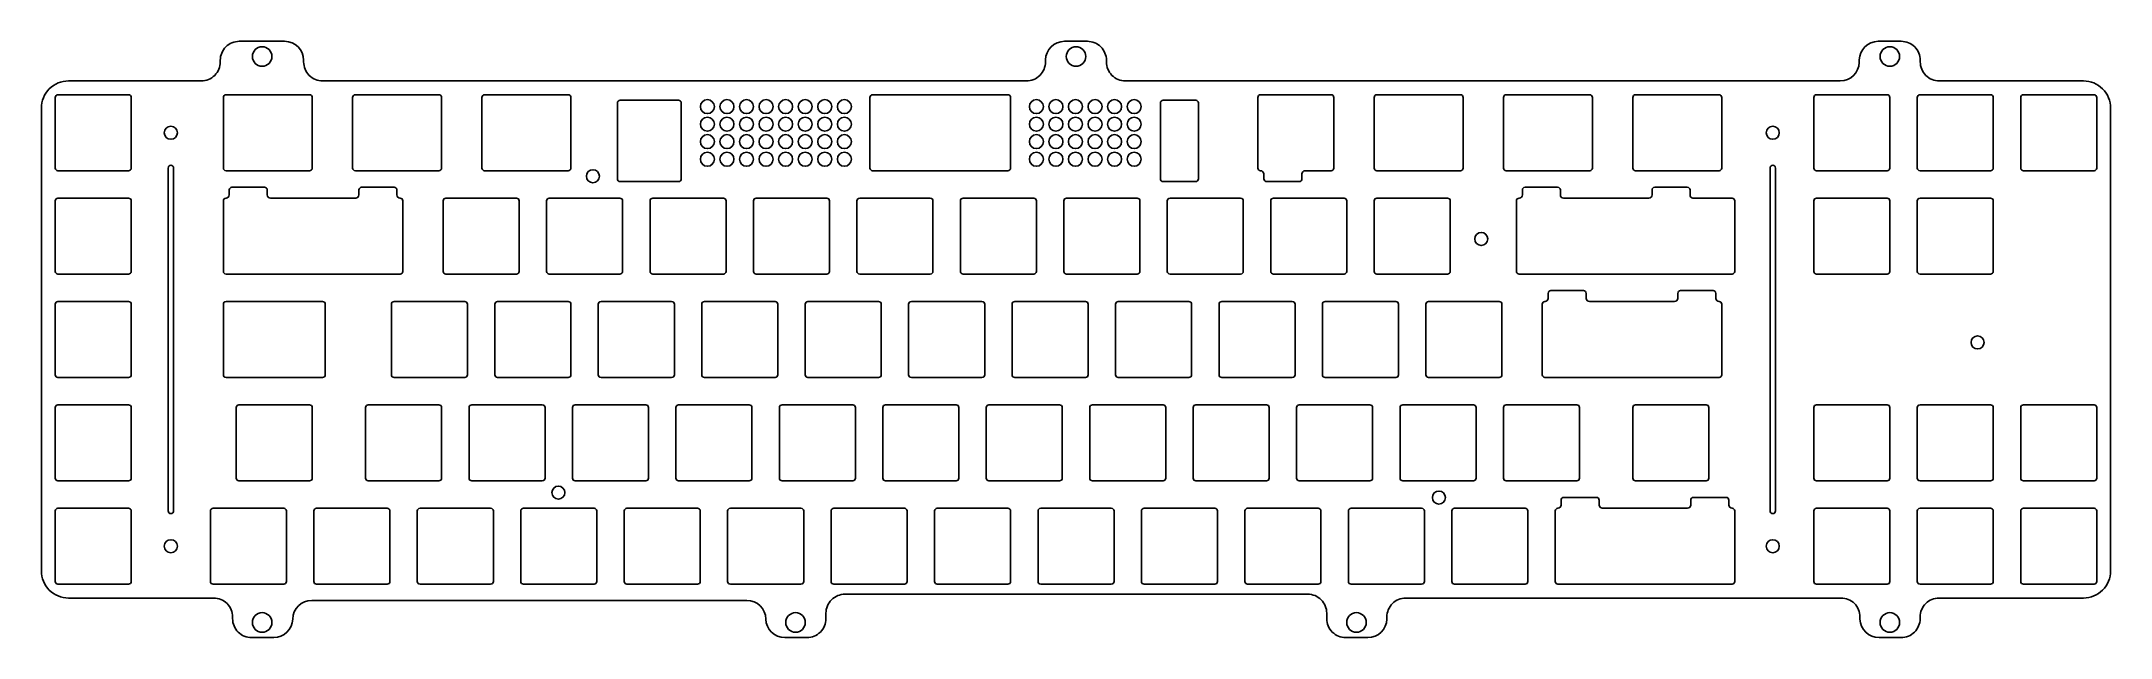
# Model space of a CAD drawing. Header units: millimetres. Extents: x -82 to 299, y -194 to -84.
import ezdxf

# ---------------------------------------------------------------- set-up
doc = ezdxf.new("R2010")
doc.units = ezdxf.units.MM
doc.layers.get('0').update_dxf_attribs({"linetype": 'CONTINUOUS'})

msp = doc.modelspace()

# ---------------------------------------------------------------- linework, layer by layer
for p, q in [((-79.85, -107.36), (-79.85, -94.36)), ((-79.35, -93.86), (-66.35, -93.86)), ((-65.85, -94.36), (-65.85, -107.36)), ((-48.89, -107.36), (-48.89, -94.36)), ((-48.39, -93.86), (-33.01, -93.86)), ((-32.51, -94.36), (-32.51, -107.36)), ((-25.08, -107.36), (-25.08, -94.36)), ((-24.58, -93.86), (-9.2, -93.86)), ((-8.7, -94.36), (-8.7, -107.36)), ((-1.27, -107.36), (-1.27, -94.36)), ((-0.77, -93.86), (14.61, -93.86)), ((15.11, -94.36), (15.11, -107.36)), ((24.17, -94.86), (34.93, -94.86)), ((70.17, -107.36), (70.17, -94.36)), ((70.67, -93.86), (95.58, -93.86)), ((96.08, -94.36), (96.08, -107.36)), ((124.17, -94.86), (130.17, -94.86)), ((141.61, -107.36), (141.61, -94.36)), ((142.11, -93.86), (155.11, -93.86)), ((155.61, -94.36), (155.61, -107.36)), ((163.04, -107.36), (163.04, -94.36)), ((163.54, -93.86), (178.92, -93.86)), ((179.42, -94.36), (179.42, -107.36)), ((186.85, -107.36), (186.85, -94.36)), ((187.35, -93.86), (202.73, -93.86)), ((203.23, -94.36), (203.23, -107.36)), ((210.66, -107.36), (210.66, -94.36)), ((211.16, -93.86), (226.55, -93.86)), ((227.05, -94.36), (227.05, -107.36)), ((244, -107.36), (244, -94.36)), ((244.5, -93.86), (257.5, -93.86)), ((258, -94.36), (258, -107.36)), ((263.05, -107.36), (263.05, -94.36)), ((263.55, -93.86), (276.55, -93.86)), ((277.05, -94.36), (277.05, -107.36)), ((282.1, -107.36), (282.1, -94.36)), ((282.6, -93.86), (295.6, -93.86)), ((296.1, -94.36), (296.1, -107.36)), ((23.67, -109.36), (23.67, -95.36)), ((35.43, -95.36), (35.43, -109.36)), ((123.67, -109.36), (123.67, -95.36)), ((130.67, -95.36), (130.67, -109.36)), ((-66.35, -107.86), (-79.35, -107.86)), ((-33.01, -107.86), (-48.39, -107.86)), ((-9.2, -107.86), (-24.58, -107.86)), ((14.61, -107.86), (-0.77, -107.86)), ((34.93, -109.86), (24.17, -109.86)), ((95.58, -107.86), (70.67, -107.86)), ((130.17, -109.86), (124.17, -109.86)), ((142.14, -107.86), (142.11, -107.86)), ((142.73, -109.36), (142.73, -108.45)), ((149.23, -109.86), (143.23, -109.86)), ((149.73, -108.45), (149.73, -109.36)), ((155.11, -107.86), (150.31, -107.86)), ((178.92, -107.86), (163.54, -107.86)), ((202.73, -107.86), (187.35, -107.86)), ((226.55, -107.86), (211.16, -107.86)), ((257.5, -107.86), (244.5, -107.86)), ((276.55, -107.86), (263.55, -107.86)), ((295.6, -107.86), (282.6, -107.86)), ((-79.85, -126.41), (-79.85, -113.41)), ((-79.35, -112.91), (-66.35, -112.91)), ((-65.85, -113.41), (-65.85, -126.41)), ((-48.89, -126.41), (-48.89, -113.41)), ((-47.81, -112.33), (-47.81, -111.41)), ((-47.31, -110.91), (-41.31, -110.91)), ((-40.81, -111.41), (-40.81, -112.33)), ((-40.22, -112.91), (-24.52, -112.91)), ((-23.93, -112.33), (-23.93, -111.41)), ((-23.43, -110.91), (-17.43, -110.91)), ((-16.93, -111.41), (-16.93, -112.33)), ((-16.34, -112.91), (-16.34, -112.91)), ((-15.84, -113.41), (-15.84, -126.41)), ((-8.41, -126.41), (-8.41, -113.41)), ((-7.91, -112.91), (5.09, -112.91)), ((5.59, -113.41), (5.59, -126.41)), ((10.64, -126.41), (10.64, -113.41)), ((11.14, -112.91), (24.14, -112.91)), ((24.64, -113.41), (24.64, -126.41)), ((29.69, -126.41), (29.69, -113.41)), ((30.19, -112.91), (43.19, -112.91)), ((43.69, -113.41), (43.69, -126.41)), ((48.74, -126.41), (48.74, -113.41)), ((49.24, -112.91), (62.24, -112.91)), ((62.74, -113.41), (62.74, -126.41)), ((67.79, -126.41), (67.79, -113.41)), ((68.29, -112.91), (81.29, -112.91)), ((81.79, -113.41), (81.79, -126.41)), ((86.84, -126.41), (86.84, -113.41)), ((87.34, -112.91), (100.34, -112.91)), ((100.84, -113.41), (100.84, -126.41)), ((105.89, -126.41), (105.89, -113.41)), ((106.39, -112.91), (119.39, -112.91)), ((119.89, -113.41), (119.89, -126.41)), ((124.94, -126.41), (124.94, -113.41)), ((125.44, -112.91), (138.44, -112.91)), ((138.94, -113.41), (138.94, -126.41)), ((143.99, -126.41), (143.99, -113.41)), ((144.49, -112.91), (157.49, -112.91)), ((157.99, -113.41), (157.99, -126.41)), ((163.04, -126.41), (163.04, -113.41)), ((163.54, -112.91), (176.54, -112.91)), ((177.04, -113.41), (177.04, -126.41)), ((189.23, -126.41), (189.23, -113.41)), ((190.32, -112.33), (190.32, -111.41)), ((190.82, -110.91), (196.82, -110.91)), ((197.32, -111.41), (197.32, -112.33)), ((197.91, -112.91), (213.61, -112.91)), ((214.2, -112.33), (214.2, -111.41)), ((214.7, -110.91), (220.7, -110.91)), ((221.2, -111.41), (221.2, -112.33)), ((222.28, -112.91), (228.93, -112.91)), ((229.43, -113.41), (229.43, -126.41)), ((244, -126.41), (244, -113.41)), ((244.5, -112.91), (257.5, -112.91)), ((258, -113.41), (258, -126.41)), ((263.05, -126.41), (263.05, -113.41)), ((263.55, -112.91), (276.55, -112.91)), ((277.05, -113.41), (277.05, -126.41)), ((-66.35, -126.91), (-79.35, -126.91)), ((-16.34, -126.91), (-48.39, -126.91)), ((5.09, -126.91), (-7.91, -126.91)), ((24.14, -126.91), (11.14, -126.91)), ((43.19, -126.91), (30.19, -126.91)), ((62.24, -126.91), (49.24, -126.91)), ((81.29, -126.91), (68.29, -126.91)), ((100.34, -126.91), (87.34, -126.91)), ((119.39, -126.91), (106.39, -126.91)), ((138.44, -126.91), (125.44, -126.91)), ((157.49, -126.91), (144.49, -126.91)), ((176.54, -126.91), (163.54, -126.91)), ((228.93, -126.91), (189.73, -126.91)), ((257.5, -126.91), (244.5, -126.91)), ((276.55, -126.91), (263.55, -126.91)), ((-79.85, -145.46), (-79.85, -132.46)), ((-79.35, -131.96), (-66.35, -131.96)), ((-65.85, -132.46), (-65.85, -145.46)), ((-48.89, -145.46), (-48.89, -132.46)), ((-48.39, -131.96), (-30.63, -131.96)), ((-30.13, -132.46), (-30.13, -145.46)), ((-17.94, -145.46), (-17.94, -132.46)), ((-17.44, -131.96), (-4.44, -131.96)), ((-3.94, -132.46), (-3.94, -145.46)), ((1.11, -145.46), (1.11, -132.46)), ((1.61, -131.96), (14.61, -131.96)), ((15.11, -132.46), (15.11, -145.46)), ((20.16, -145.46), (20.16, -132.46)), ((20.66, -131.96), (33.66, -131.96)), ((34.16, -132.46), (34.16, -145.46)), ((39.21, -145.46), (39.21, -132.46)), ((39.71, -131.96), (52.71, -131.96)), ((53.21, -132.46), (53.21, -145.46)), ((58.26, -145.46), (58.26, -132.46)), ((58.76, -131.96), (71.76, -131.96)), ((72.26, -132.46), (72.26, -145.46)), ((77.31, -145.46), (77.31, -132.46)), ((77.81, -131.96), (90.81, -131.96)), ((91.31, -132.46), (91.31, -145.46)), ((96.36, -145.46), (96.36, -132.46)), ((96.86, -131.96), (109.86, -131.96)), ((110.36, -132.46), (110.36, -145.46)), ((115.41, -145.46), (115.41, -132.46)), ((115.91, -131.96), (128.91, -131.96)), ((129.41, -132.46), (129.41, -145.46)), ((134.46, -145.46), (134.46, -132.46)), ((134.96, -131.96), (147.96, -131.96)), ((148.46, -132.46), (148.46, -145.46)), ((153.51, -145.46), (153.51, -132.46)), ((154.01, -131.96), (167.01, -131.96)), ((167.51, -132.46), (167.51, -145.46)), ((172.56, -145.46), (172.56, -132.46)), ((173.06, -131.96), (186.06, -131.96)), ((186.56, -132.46), (186.56, -145.46)), ((193.99, -145.46), (193.99, -132.46)), ((194.49, -131.96), (194.5, -131.96)), ((195.08, -131.38), (195.08, -130.46)), ((195.58, -129.96), (201.58, -129.96)), ((202.08, -130.46), (202.08, -131.38)), ((202.67, -131.96), (218.37, -131.96)), ((218.96, -131.38), (218.96, -130.46)), ((219.46, -129.96), (225.46, -129.96)), ((225.96, -130.46), (225.96, -131.38)), ((227.05, -132.46), (227.05, -145.46)), ((-66.35, -145.96), (-79.35, -145.96)), ((-30.63, -145.96), (-48.39, -145.96)), ((-4.44, -145.96), (-17.44, -145.96)), ((14.61, -145.96), (1.61, -145.96)), ((33.66, -145.96), (20.66, -145.96)), ((52.71, -145.96), (39.71, -145.96)), ((71.76, -145.96), (58.76, -145.96)), ((90.81, -145.96), (77.81, -145.96)), ((109.86, -145.96), (96.86, -145.96)), ((128.91, -145.96), (115.91, -145.96)), ((147.96, -145.96), (134.96, -145.96)), ((167.01, -145.96), (154.01, -145.96)), ((186.06, -145.96), (173.06, -145.96)), ((226.55, -145.96), (194.49, -145.96)), ((-79.85, -164.51), (-79.85, -151.51)), ((-79.35, -151.01), (-66.35, -151.01)), ((-65.85, -151.51), (-65.85, -164.51)), ((-46.51, -164.51), (-46.51, -151.51)), ((-46.01, -151.01), (-33.01, -151.01)), ((-32.51, -151.51), (-32.51, -164.51)), ((-22.7, -164.51), (-22.7, -151.51)), ((-22.2, -151.01), (-9.2, -151.01)), ((-8.7, -151.51), (-8.7, -164.51)), ((-3.65, -164.51), (-3.65, -151.51)), ((-3.15, -151.01), (9.85, -151.01)), ((10.35, -151.51), (10.35, -164.51)), ((15.4, -164.51), (15.4, -151.51)), ((15.9, -151.01), (28.9, -151.01)), ((29.4, -151.51), (29.4, -164.51)), ((34.45, -164.51), (34.45, -151.51)), ((34.95, -151.01), (47.95, -151.01)), ((48.45, -151.51), (48.45, -164.51)), ((53.5, -164.51), (53.5, -151.51)), ((54, -151.01), (67, -151.01)), ((67.5, -151.51), (67.5, -164.51)), ((72.55, -164.51), (72.55, -151.51)), ((73.05, -151.01), (86.05, -151.01)), ((86.55, -151.51), (86.55, -164.51)), ((91.6, -164.51), (91.6, -151.51)), ((92.1, -151.01), (105.1, -151.01)), ((105.6, -151.51), (105.6, -164.51)), ((110.65, -164.51), (110.65, -151.51)), ((111.15, -151.01), (124.15, -151.01)), ((124.65, -151.51), (124.65, -164.51)), ((129.7, -164.51), (129.7, -151.51)), ((130.2, -151.01), (143.2, -151.01)), ((143.7, -151.51), (143.7, -164.51)), ((148.75, -164.51), (148.75, -151.51)), ((149.25, -151.01), (162.25, -151.01)), ((162.75, -151.51), (162.75, -164.51)), ((167.8, -164.51), (167.8, -151.51)), ((168.3, -151.01), (181.3, -151.01)), ((181.8, -151.51), (181.8, -164.51)), ((186.85, -164.51), (186.85, -151.51)), ((187.35, -151.01), (200.35, -151.01)), ((200.85, -151.51), (200.85, -164.51)), ((210.66, -164.51), (210.66, -151.51)), ((211.16, -151.01), (224.16, -151.01)), ((224.66, -151.51), (224.66, -164.51)), ((244, -164.51), (244, -151.51)), ((244.5, -151.01), (257.5, -151.01)), ((258, -151.51), (258, -164.51)), ((263.05, -164.51), (263.05, -151.51)), ((263.55, -151.01), (276.55, -151.01)), ((277.05, -151.51), (277.05, -164.51)), ((282.1, -164.51), (282.1, -151.51)), ((282.6, -151.01), (295.6, -151.01)), ((296.1, -151.51), (296.1, -164.51)), ((-66.35, -165.01), (-79.35, -165.01)), ((-33.01, -165.01), (-46.01, -165.01)), ((-9.2, -165.01), (-22.2, -165.01)), ((9.85, -165.01), (-3.15, -165.01)), ((28.9, -165.01), (15.9, -165.01)), ((47.95, -165.01), (34.95, -165.01)), ((67, -165.01), (54, -165.01)), ((86.05, -165.01), (73.05, -165.01)), ((105.1, -165.01), (92.1, -165.01)), ((124.15, -165.01), (111.15, -165.01)), ((143.2, -165.01), (130.2, -165.01)), ((162.25, -165.01), (149.25, -165.01)), ((181.3, -165.01), (168.3, -165.01)), ((200.35, -165.01), (187.35, -165.01)), ((224.16, -165.01), (211.16, -165.01)), ((257.5, -165.01), (244.5, -165.01)), ((276.55, -165.01), (263.55, -165.01)), ((295.6, -165.01), (282.6, -165.01)), ((-79.85, -183.56), (-79.85, -170.56)), ((-79.35, -170.06), (-66.35, -170.06)), ((-65.85, -170.56), (-65.85, -183.56)), ((-51.27, -183.56), (-51.27, -170.56)), ((-50.77, -170.06), (-37.77, -170.06)), ((-37.27, -170.56), (-37.27, -183.56)), ((-32.22, -183.56), (-32.22, -170.56)), ((-31.72, -170.06), (-18.72, -170.06)), ((-18.22, -170.56), (-18.22, -183.56)), ((-13.17, -183.56), (-13.17, -170.56)), ((-12.67, -170.06), (0.33, -170.06)), ((0.83, -170.56), (0.83, -183.56)), ((5.88, -183.56), (5.88, -170.56)), ((6.38, -170.06), (19.38, -170.06)), ((19.88, -170.56), (19.88, -183.56)), ((24.93, -183.56), (24.93, -170.56)), ((25.43, -170.06), (38.43, -170.06)), ((38.93, -170.56), (38.93, -183.56)), ((43.98, -183.56), (43.98, -170.56)), ((44.48, -170.06), (57.48, -170.06)), ((57.98, -170.56), (57.98, -183.56)), ((63.03, -183.56), (63.03, -170.56)), ((63.53, -170.06), (76.53, -170.06)), ((77.03, -170.56), (77.03, -183.56)), ((82.08, -183.56), (82.08, -170.56)), ((82.58, -170.06), (95.58, -170.06)), ((96.08, -170.56), (96.08, -183.56)), ((101.13, -183.56), (101.13, -170.56)), ((101.63, -170.06), (114.63, -170.06)), ((115.13, -170.56), (115.13, -183.56)), ((120.18, -183.56), (120.18, -170.56)), ((120.68, -170.06), (133.68, -170.06)), ((134.18, -170.56), (134.18, -183.56)), ((139.23, -183.56), (139.23, -170.56)), ((139.73, -170.06), (152.73, -170.06)), ((153.23, -170.56), (153.23, -183.56)), ((158.28, -183.56), (158.28, -170.56)), ((158.78, -170.06), (171.78, -170.06)), ((172.28, -170.56), (172.28, -183.56)), ((177.33, -183.56), (177.33, -170.56)), ((177.83, -170.06), (190.83, -170.06)), ((191.33, -170.56), (191.33, -183.56)), ((196.38, -183.56), (196.38, -170.56)), ((197.46, -169.48), (197.46, -168.56)), ((197.96, -168.06), (203.96, -168.06)), ((204.46, -168.56), (204.46, -169.48)), ((205.05, -170.06), (220.75, -170.06)), ((221.34, -169.48), (221.34, -168.56)), ((221.84, -168.06), (227.84, -168.06)), ((228.34, -168.56), (228.34, -169.48)), ((229.43, -170.56), (229.43, -183.56)), ((244, -183.56), (244, -170.56)), ((244.5, -170.06), (257.5, -170.06)), ((258, -170.56), (258, -183.56)), ((263.05, -183.56), (263.05, -170.56)), ((263.55, -170.06), (276.55, -170.06)), ((277.05, -170.56), (277.05, -183.56)), ((282.1, -183.56), (282.1, -170.56)), ((282.6, -170.06), (295.6, -170.06)), ((296.1, -170.56), (296.1, -183.56)), ((-66.35, -184.06), (-79.35, -184.06)), ((-37.77, -184.06), (-50.77, -184.06)), ((-18.72, -184.06), (-31.72, -184.06)), ((0.33, -184.06), (-12.67, -184.06)), ((19.38, -184.06), (6.38, -184.06)), ((38.43, -184.06), (25.43, -184.06)), ((57.48, -184.06), (44.48, -184.06)), ((76.53, -184.06), (63.53, -184.06)), ((95.58, -184.06), (82.58, -184.06)), ((114.63, -184.06), (101.63, -184.06)), ((133.68, -184.06), (120.68, -184.06)), ((152.73, -184.06), (139.73, -184.06)), ((171.78, -184.06), (158.78, -184.06)), ((190.83, -184.06), (177.83, -184.06)), ((228.93, -184.06), (196.88, -184.06)), ((257.5, -184.06), (244.5, -184.06)), ((276.55, -184.06), (263.55, -184.06)), ((295.6, -184.06), (282.6, -184.06))]:
    msp.add_line(p, q)
for points in [[(62.08, -190.41), (62.08, -189.41, -0.414214), (65.58, -185.91), (150.8, -185.91, -0.414214), (154.3, -189.41), (154.3, -190.41, 0.414214), (157.8, -193.91), (161.87, -193.91, 0.407951), (165.37, -190.49), (165.37, -190.11, -0.414214), (168.87, -186.61), (249, -186.61, -0.414214), (252.5, -190.11), (252.5, -190.49, 0.407951), (256, -193.91), (260.07, -193.91, 0.414214), (263.57, -190.41), (263.57, -190.11, -0.414214), (267.07, -186.61), (293.65, -186.61, 0.414214), (298.65, -181.61), (298.65, -96.31, 0.414214), (293.65, -91.31), (267.1, -91.31, -0.414214), (263.6, -87.81), (263.6, -87.51, 0.414214), (260.1, -84.01), (255.87, -84.01, 0.407951), (252.37, -87.44), (252.36, -87.89, -0.407951), (248.86, -91.31), (117.23, -91.31, -0.414214), (113.73, -87.81), (113.73, -87.51, 0.414214), (110.23, -84.01), (106, -84.01, 0.407884), (102.5, -87.44), (102.5, -87.81, -0.414214), (99, -91.31), (-30.6, -91.31, -0.414214), (-34.1, -87.81), (-34.1, -87.5, 0.412591), (-37.6, -84.01), (-45.96, -84.01, 0.414214), (-49.46, -87.51), (-49.46, -87.81, -0.414214), (-52.96, -91.31), (-77.4, -91.31, 0.414214), (-82.4, -96.31), (-82.4, -181.61, 0.414214), (-77.4, -186.61), (-50.69, -186.61, -0.414214), (-47.19, -190.11), (-47.19, -190.41, 0.414214), (-43.69, -193.91), (-39.62, -193.91, 0.407937), (-36.12, -190.49, -0.407937), (-32.62, -187.06), (47.51, -187.06, -0.407937), (51.01, -190.49, 0.407937), (54.51, -193.91), (58.58, -193.91, 0.414214)], [(-58.06, -107.36), (-58.06, -170.56, -1), (-59.06, -170.56), (-59.06, -107.36, -1)], [(235.94, -170.56), (235.94, -107.36, -1), (236.94, -107.36), (236.94, -170.56, -1)]]:
    msp.add_lwpolyline(points, format="xyb", close=True)
at = {"extrusion": (0, 0, -1)}
for centre, radius in [((41.75, -86.81), 1.8), ((-108.13, -86.81), 1.8), ((-258, -86.81), 1.8), ((-40.24, -96.05), 1.29), ((-43.85, -96.05), 1.29), ((-47.45, -96.05), 1.29), ((-51.05, -96.05), 1.29), ((-54.66, -96.05), 1.29), ((-58.26, -96.05), 1.29), ((-61.86, -96.05), 1.29), ((-65.47, -96.05), 1.29), ((-100.83, -96.05), 1.29), ((-104.43, -96.05), 1.29), ((-108.02, -96.05), 1.29), ((-111.63, -96.05), 1.29), ((-115.23, -96.05), 1.29), ((-118.84, -96.05), 1.29), ((-40.24, -99.28), 1.29), ((-43.85, -99.28), 1.29), ((-47.45, -99.28), 1.29), ((-51.05, -99.28), 1.29), ((-54.66, -99.28), 1.29), ((-58.26, -99.28), 1.29), ((-61.86, -99.28), 1.29), ((-65.47, -99.28), 1.29), ((-100.83, -99.28), 1.29), ((-104.43, -99.28), 1.29), ((-108.02, -99.28), 1.29), ((-111.63, -99.28), 1.29), ((-115.23, -99.28), 1.29), ((-118.84, -99.28), 1.29), ((58.56, -100.86), 1.2), ((-40.24, -102.5), 1.29), ((-43.85, -102.5), 1.29), ((-47.45, -102.5), 1.29), ((-51.05, -102.5), 1.29), ((-54.66, -102.5), 1.29), ((-58.26, -102.5), 1.29), ((-61.86, -102.5), 1.29), ((-65.47, -102.5), 1.29), ((-100.83, -102.5), 1.29), ((-104.43, -102.5), 1.29), ((-108.02, -102.5), 1.29), ((-111.63, -102.5), 1.29), ((-115.23, -102.5), 1.29), ((-118.84, -102.5), 1.29), ((-236.44, -100.86), 1.2), ((-40.24, -105.74), 1.29), ((-43.85, -105.74), 1.29), ((-47.45, -105.74), 1.29), ((-51.05, -105.74), 1.29), ((-54.66, -105.74), 1.29), ((-58.26, -105.74), 1.29), ((-61.86, -105.74), 1.29), ((-65.47, -105.74), 1.29), ((-100.83, -105.74), 1.29), ((-104.43, -105.74), 1.29), ((-108.02, -105.74), 1.29), ((-111.63, -105.74), 1.29), ((-115.23, -105.74), 1.29), ((-118.84, -105.74), 1.29), ((-19.17, -108.87), 1.2), ((-182.75, -120.44), 1.2), ((-274.15, -139.51), 1.2), ((-12.8, -167.19), 1.2), ((-174.96, -168.1), 1.2), ((58.56, -177.06), 1.2), ((-236.44, -177.06), 1.2), ((41.75, -191.11), 1.8), ((-56.48, -191.11), 1.8), ((-159.77, -191.11), 1.8), ((-258, -191.11), 1.8)]:
    msp.add_circle(centre, radius, dxfattribs=at)
for centre, start, end in [((-16.34, -113.41), 0, 90), ((228.93, -113.41), 0, 90), ((-16.34, -126.41), 270, 360), ((189.73, -126.41), 180, 270), ((228.93, -126.41), -90, 0), ((194.49, -132.46), 90, 180), ((194.49, -145.46), 180, 270), ((226.55, -145.46), -90, 0), ((224.16, -151.51), 0, 90), ((224.16, -164.51), -90, 0)]:
    msp.add_arc(centre, 0.5, start, end)
for points in [[(-79.35, -93.86), (-79.62, -93.86), (-79.85, -94.09), (-79.85, -94.36)], [(-65.85, -94.36), (-65.85, -94.09), (-66.07, -93.86), (-66.35, -93.86)], [(-48.39, -93.86), (-48.67, -93.86), (-48.89, -94.09), (-48.89, -94.36)], [(-32.51, -94.36), (-32.51, -94.09), (-32.73, -93.86), (-33.01, -93.86)], [(-24.58, -93.86), (-24.86, -93.86), (-25.08, -94.09), (-25.08, -94.36)], [(-8.7, -94.36), (-8.7, -94.09), (-8.92, -93.86), (-9.2, -93.86)], [(-0.77, -93.86), (-1.04, -93.86), (-1.27, -94.09), (-1.27, -94.36)], [(15.11, -94.36), (15.11, -94.09), (14.89, -93.86), (14.61, -93.86)], [(24.17, -94.86), (23.89, -94.86), (23.67, -95.09), (23.67, -95.36)], [(35.43, -95.36), (35.43, -95.09), (35.2, -94.86), (34.93, -94.86)], [(70.67, -93.86), (70.39, -93.86), (70.17, -94.09), (70.17, -94.36)], [(96.08, -94.36), (96.08, -94.09), (95.85, -93.86), (95.58, -93.86)], [(124.17, -94.86), (123.89, -94.86), (123.67, -95.09), (123.67, -95.36)], [(130.67, -95.36), (130.67, -95.09), (130.45, -94.86), (130.17, -94.86)], [(141.61, -94.36), (141.61, -94.09), (141.83, -93.86), (142.11, -93.86)], [(155.11, -93.86), (155.38, -93.86), (155.61, -94.09), (155.61, -94.36)], [(163.54, -93.86), (163.26, -93.86), (163.04, -94.09), (163.04, -94.36)], [(179.42, -94.36), (179.42, -94.09), (179.2, -93.86), (178.92, -93.86)], [(186.85, -94.36), (186.85, -94.09), (187.08, -93.86), (187.35, -93.86)], [(202.73, -93.86), (203.01, -93.86), (203.23, -94.09), (203.23, -94.36)], [(210.66, -94.36), (210.66, -94.09), (210.89, -93.86), (211.16, -93.86)], [(226.55, -93.86), (226.82, -93.86), (227.05, -94.09), (227.05, -94.36)], [(244.5, -93.86), (244.23, -93.86), (244, -94.09), (244, -94.36)], [(258, -94.36), (258, -94.09), (257.78, -93.86), (257.5, -93.86)], [(263.55, -93.86), (263.28, -93.86), (263.05, -94.09), (263.05, -94.36)], [(277.05, -94.36), (277.05, -94.09), (276.83, -93.86), (276.55, -93.86)], [(282.6, -93.86), (282.33, -93.86), (282.1, -94.09), (282.1, -94.36)], [(296.1, -94.36), (296.1, -94.09), (295.88, -93.86), (295.6, -93.86)], [(-79.85, -107.36), (-79.85, -107.64), (-79.62, -107.86), (-79.35, -107.86)], [(-66.35, -107.86), (-66.07, -107.86), (-65.85, -107.64), (-65.85, -107.36)], [(-48.89, -107.36), (-48.89, -107.64), (-48.67, -107.86), (-48.39, -107.86)], [(-33.01, -107.86), (-32.73, -107.86), (-32.51, -107.64), (-32.51, -107.36)], [(-25.08, -107.36), (-25.08, -107.64), (-24.86, -107.86), (-24.58, -107.86)], [(-9.2, -107.86), (-8.92, -107.86), (-8.7, -107.64), (-8.7, -107.36)], [(-1.27, -107.36), (-1.27, -107.64), (-1.04, -107.86), (-0.77, -107.86)], [(14.61, -107.86), (14.89, -107.86), (15.11, -107.64), (15.11, -107.36)], [(23.67, -109.36), (23.67, -109.64), (23.89, -109.86), (24.17, -109.86)], [(34.93, -109.86), (35.2, -109.86), (35.43, -109.64), (35.43, -109.36)], [(70.17, -107.36), (70.17, -107.64), (70.39, -107.86), (70.67, -107.86)], [(95.58, -107.86), (95.85, -107.86), (96.08, -107.64), (96.08, -107.36)], [(123.67, -109.36), (123.67, -109.64), (123.89, -109.86), (124.17, -109.86)], [(130.17, -109.86), (130.45, -109.86), (130.67, -109.64), (130.67, -109.36)], [(142.11, -107.86), (141.83, -107.86), (141.61, -107.64), (141.61, -107.36)], [(142.73, -108.45), (142.73, -108.13), (142.46, -107.86), (142.14, -107.86)], [(143.23, -109.86), (142.95, -109.86), (142.73, -109.64), (142.73, -109.36)], [(149.73, -109.36), (149.73, -109.64), (149.5, -109.86), (149.23, -109.86)], [(150.31, -107.86), (149.99, -107.86), (149.73, -108.13), (149.73, -108.45)], [(155.61, -107.36), (155.61, -107.64), (155.38, -107.86), (155.11, -107.86)], [(163.04, -107.36), (163.04, -107.64), (163.26, -107.86), (163.54, -107.86)], [(178.92, -107.86), (179.2, -107.86), (179.42, -107.64), (179.42, -107.36)], [(187.35, -107.86), (187.08, -107.86), (186.85, -107.64), (186.85, -107.36)], [(203.23, -107.36), (203.23, -107.64), (203.01, -107.86), (202.73, -107.86)], [(211.16, -107.86), (210.89, -107.86), (210.66, -107.64), (210.66, -107.36)], [(227.05, -107.36), (227.05, -107.64), (226.82, -107.86), (226.55, -107.86)], [(244, -107.36), (244, -107.64), (244.23, -107.86), (244.5, -107.86)], [(257.5, -107.86), (257.78, -107.86), (258, -107.64), (258, -107.36)], [(263.05, -107.36), (263.05, -107.64), (263.28, -107.86), (263.55, -107.86)], [(276.55, -107.86), (276.83, -107.86), (277.05, -107.64), (277.05, -107.36)], [(282.1, -107.36), (282.1, -107.64), (282.33, -107.86), (282.6, -107.86)], [(295.6, -107.86), (295.88, -107.86), (296.1, -107.64), (296.1, -107.36)], [(-79.35, -112.91), (-79.62, -112.91), (-79.85, -113.14), (-79.85, -113.41)], [(-65.85, -113.41), (-65.85, -113.14), (-66.07, -112.91), (-66.35, -112.91)], [(-48.89, -113.41), (-48.89, -113.14), (-48.67, -112.91), (-48.39, -112.91)], [(-48.39, -112.91), (-48.07, -112.91), (-47.81, -112.65), (-47.81, -112.33)], [(-47.81, -111.41), (-47.81, -111.14), (-47.58, -110.91), (-47.31, -110.91)], [(-41.31, -110.91), (-41.03, -110.91), (-40.81, -111.14), (-40.81, -111.41)], [(-40.81, -112.33), (-40.81, -112.65), (-40.54, -112.91), (-40.22, -112.91)], [(-24.52, -112.91), (-24.19, -112.91), (-23.93, -112.65), (-23.93, -112.33)], [(-23.93, -111.41), (-23.93, -111.14), (-23.71, -110.91), (-23.43, -110.91)], [(-17.43, -110.91), (-17.15, -110.91), (-16.93, -111.14), (-16.93, -111.41)], [(-16.93, -112.33), (-16.93, -112.65), (-16.67, -112.91), (-16.34, -112.91)], [(-7.91, -112.91), (-8.19, -112.91), (-8.41, -113.14), (-8.41, -113.41)], [(5.59, -113.41), (5.59, -113.14), (5.37, -112.91), (5.09, -112.91)], [(11.14, -112.91), (10.86, -112.91), (10.64, -113.14), (10.64, -113.41)], [(24.64, -113.41), (24.64, -113.14), (24.42, -112.91), (24.14, -112.91)], [(30.19, -112.91), (29.91, -112.91), (29.69, -113.14), (29.69, -113.41)], [(43.69, -113.41), (43.69, -113.14), (43.47, -112.91), (43.19, -112.91)], [(49.24, -112.91), (48.96, -112.91), (48.74, -113.14), (48.74, -113.41)], [(62.74, -113.41), (62.74, -113.14), (62.52, -112.91), (62.24, -112.91)], [(68.29, -112.91), (68.01, -112.91), (67.79, -113.14), (67.79, -113.41)], [(81.79, -113.41), (81.79, -113.14), (81.57, -112.91), (81.29, -112.91)], [(87.34, -112.91), (87.06, -112.91), (86.84, -113.14), (86.84, -113.41)], [(100.84, -113.41), (100.84, -113.14), (100.62, -112.91), (100.34, -112.91)], [(106.39, -112.91), (106.11, -112.91), (105.89, -113.14), (105.89, -113.41)], [(119.89, -113.41), (119.89, -113.14), (119.67, -112.91), (119.39, -112.91)], [(125.44, -112.91), (125.16, -112.91), (124.94, -113.14), (124.94, -113.41)], [(138.94, -113.41), (138.94, -113.14), (138.72, -112.91), (138.44, -112.91)], [(144.49, -112.91), (144.21, -112.91), (143.99, -113.14), (143.99, -113.41)], [(157.99, -113.41), (157.99, -113.14), (157.77, -112.91), (157.49, -112.91)], [(163.54, -112.91), (163.26, -112.91), (163.04, -113.14), (163.04, -113.41)], [(177.04, -113.41), (177.04, -113.14), (176.82, -112.91), (176.54, -112.91)], [(189.23, -113.41), (189.23, -113.14), (189.46, -112.91), (189.73, -112.91)], [(189.73, -112.91), (190.06, -112.91), (190.32, -112.65), (190.32, -112.33)], [(190.32, -111.41), (190.32, -111.14), (190.54, -110.91), (190.82, -110.91)], [(196.82, -110.91), (197.1, -110.91), (197.32, -111.14), (197.32, -111.41)], [(197.32, -112.33), (197.32, -112.65), (197.58, -112.91), (197.91, -112.91)], [(213.61, -112.91), (213.93, -112.91), (214.2, -112.65), (214.2, -112.33)], [(214.2, -111.41), (214.2, -111.14), (214.42, -110.91), (214.7, -110.91)], [(220.7, -110.91), (220.97, -110.91), (221.2, -111.14), (221.2, -111.41)], [(244, -113.41), (244, -113.14), (244.23, -112.91), (244.5, -112.91)], [(257.5, -112.91), (257.78, -112.91), (258, -113.14), (258, -113.41)], [(263.55, -112.91), (263.28, -112.91), (263.05, -113.14), (263.05, -113.41)], [(277.05, -113.41), (277.05, -113.14), (276.83, -112.91), (276.55, -112.91)], [(-79.85, -126.41), (-79.85, -126.69), (-79.62, -126.91), (-79.35, -126.91)], [(-66.35, -126.91), (-66.07, -126.91), (-65.85, -126.69), (-65.85, -126.41)], [(-48.39, -126.91), (-48.67, -126.91), (-48.89, -126.69), (-48.89, -126.41)], [(-8.41, -126.41), (-8.41, -126.69), (-8.19, -126.91), (-7.91, -126.91)], [(5.09, -126.91), (5.37, -126.91), (5.59, -126.69), (5.59, -126.41)], [(10.64, -126.41), (10.64, -126.69), (10.86, -126.91), (11.14, -126.91)], [(24.14, -126.91), (24.42, -126.91), (24.64, -126.69), (24.64, -126.41)], [(29.69, -126.41), (29.69, -126.69), (29.91, -126.91), (30.19, -126.91)], [(43.19, -126.91), (43.47, -126.91), (43.69, -126.69), (43.69, -126.41)], [(48.74, -126.41), (48.74, -126.69), (48.96, -126.91), (49.24, -126.91)], [(62.24, -126.91), (62.52, -126.91), (62.74, -126.69), (62.74, -126.41)], [(67.79, -126.41), (67.79, -126.69), (68.01, -126.91), (68.29, -126.91)], [(81.29, -126.91), (81.57, -126.91), (81.79, -126.69), (81.79, -126.41)], [(86.84, -126.41), (86.84, -126.69), (87.06, -126.91), (87.34, -126.91)], [(100.34, -126.91), (100.62, -126.91), (100.84, -126.69), (100.84, -126.41)], [(105.89, -126.41), (105.89, -126.69), (106.11, -126.91), (106.39, -126.91)], [(119.39, -126.91), (119.67, -126.91), (119.89, -126.69), (119.89, -126.41)], [(124.94, -126.41), (124.94, -126.69), (125.16, -126.91), (125.44, -126.91)], [(138.44, -126.91), (138.72, -126.91), (138.94, -126.69), (138.94, -126.41)], [(143.99, -126.41), (143.99, -126.69), (144.21, -126.91), (144.49, -126.91)], [(157.49, -126.91), (157.77, -126.91), (157.99, -126.69), (157.99, -126.41)], [(163.04, -126.41), (163.04, -126.69), (163.26, -126.91), (163.54, -126.91)], [(176.54, -126.91), (176.82, -126.91), (177.04, -126.69), (177.04, -126.41)], [(244.5, -126.91), (244.23, -126.91), (244, -126.69), (244, -126.41)], [(258, -126.41), (258, -126.69), (257.78, -126.91), (257.5, -126.91)], [(263.05, -126.41), (263.05, -126.69), (263.28, -126.91), (263.55, -126.91)], [(276.55, -126.91), (276.83, -126.91), (277.05, -126.69), (277.05, -126.41)], [(-79.35, -131.96), (-79.62, -131.96), (-79.85, -132.19), (-79.85, -132.46)], [(-65.85, -132.46), (-65.85, -132.19), (-66.07, -131.96), (-66.35, -131.96)], [(-48.39, -131.96), (-48.67, -131.96), (-48.89, -132.19), (-48.89, -132.46)], [(-30.13, -132.46), (-30.13, -132.19), (-30.35, -131.96), (-30.63, -131.96)], [(-17.44, -131.96), (-17.71, -131.96), (-17.94, -132.19), (-17.94, -132.46)], [(-3.94, -132.46), (-3.94, -132.19), (-4.16, -131.96), (-4.44, -131.96)], [(1.61, -131.96), (1.34, -131.96), (1.11, -132.19), (1.11, -132.46)], [(15.11, -132.46), (15.11, -132.19), (14.89, -131.96), (14.61, -131.96)], [(20.66, -131.96), (20.39, -131.96), (20.16, -132.19), (20.16, -132.46)], [(34.16, -132.46), (34.16, -132.19), (33.94, -131.96), (33.66, -131.96)], [(39.71, -131.96), (39.44, -131.96), (39.21, -132.19), (39.21, -132.46)], [(53.21, -132.46), (53.21, -132.19), (52.99, -131.96), (52.71, -131.96)], [(58.76, -131.96), (58.49, -131.96), (58.26, -132.19), (58.26, -132.46)], [(72.26, -132.46), (72.26, -132.19), (72.04, -131.96), (71.76, -131.96)], [(77.81, -131.96), (77.54, -131.96), (77.31, -132.19), (77.31, -132.46)], [(91.31, -132.46), (91.31, -132.19), (91.09, -131.96), (90.81, -131.96)], [(96.86, -131.96), (96.59, -131.96), (96.36, -132.19), (96.36, -132.46)], [(110.36, -132.46), (110.36, -132.19), (110.14, -131.96), (109.86, -131.96)], [(115.91, -131.96), (115.64, -131.96), (115.41, -132.19), (115.41, -132.46)], [(129.41, -132.46), (129.41, -132.19), (129.19, -131.96), (128.91, -131.96)], [(134.96, -131.96), (134.69, -131.96), (134.46, -132.19), (134.46, -132.46)], [(148.46, -132.46), (148.46, -132.19), (148.24, -131.96), (147.96, -131.96)], [(154.01, -131.96), (153.74, -131.96), (153.51, -132.19), (153.51, -132.46)], [(167.51, -132.46), (167.51, -132.19), (167.29, -131.96), (167.01, -131.96)], [(173.06, -131.96), (172.79, -131.96), (172.56, -132.19), (172.56, -132.46)], [(186.56, -132.46), (186.56, -132.19), (186.34, -131.96), (186.06, -131.96)], [(194.5, -131.96), (194.82, -131.96), (195.08, -131.7), (195.08, -131.38)], [(195.08, -130.46), (195.08, -130.19), (195.31, -129.96), (195.58, -129.96)], [(201.58, -129.96), (201.86, -129.96), (202.08, -130.19), (202.08, -130.46)], [(202.08, -131.38), (202.08, -131.7), (202.34, -131.96), (202.67, -131.96)], [(218.37, -131.96), (218.7, -131.96), (218.96, -131.7), (218.96, -131.38)], [(218.96, -130.46), (218.96, -130.19), (219.18, -129.96), (219.46, -129.96)], [(225.46, -129.96), (225.73, -129.96), (225.96, -130.19), (225.96, -130.46)], [(225.96, -131.38), (225.96, -131.7), (226.22, -131.96), (226.55, -131.96)], [(226.55, -131.96), (226.82, -131.96), (227.05, -132.19), (227.05, -132.46)], [(-79.85, -145.46), (-79.85, -145.74), (-79.62, -145.96), (-79.35, -145.96)], [(-66.35, -145.96), (-66.07, -145.96), (-65.85, -145.74), (-65.85, -145.46)], [(-48.89, -145.46), (-48.89, -145.74), (-48.67, -145.96), (-48.39, -145.96)], [(-30.63, -145.96), (-30.35, -145.96), (-30.13, -145.74), (-30.13, -145.46)], [(-17.94, -145.46), (-17.94, -145.74), (-17.71, -145.96), (-17.44, -145.96)], [(-4.44, -145.96), (-4.16, -145.96), (-3.94, -145.74), (-3.94, -145.46)], [(1.11, -145.46), (1.11, -145.74), (1.34, -145.96), (1.61, -145.96)], [(14.61, -145.96), (14.89, -145.96), (15.11, -145.74), (15.11, -145.46)], [(20.16, -145.46), (20.16, -145.74), (20.39, -145.96), (20.66, -145.96)], [(33.66, -145.96), (33.94, -145.96), (34.16, -145.74), (34.16, -145.46)], [(39.21, -145.46), (39.21, -145.74), (39.44, -145.96), (39.71, -145.96)], [(52.71, -145.96), (52.99, -145.96), (53.21, -145.74), (53.21, -145.46)], [(58.26, -145.46), (58.26, -145.74), (58.49, -145.96), (58.76, -145.96)], [(71.76, -145.96), (72.04, -145.96), (72.26, -145.74), (72.26, -145.46)], [(77.31, -145.46), (77.31, -145.74), (77.54, -145.96), (77.81, -145.96)], [(90.81, -145.96), (91.09, -145.96), (91.31, -145.74), (91.31, -145.46)], [(96.36, -145.46), (96.36, -145.74), (96.59, -145.96), (96.86, -145.96)], [(109.86, -145.96), (110.14, -145.96), (110.36, -145.74), (110.36, -145.46)], [(115.41, -145.46), (115.41, -145.74), (115.64, -145.96), (115.91, -145.96)], [(128.91, -145.96), (129.19, -145.96), (129.41, -145.74), (129.41, -145.46)], [(134.46, -145.46), (134.46, -145.74), (134.69, -145.96), (134.96, -145.96)], [(147.96, -145.96), (148.24, -145.96), (148.46, -145.74), (148.46, -145.46)], [(153.51, -145.46), (153.51, -145.74), (153.74, -145.96), (154.01, -145.96)], [(167.01, -145.96), (167.29, -145.96), (167.51, -145.74), (167.51, -145.46)], [(172.56, -145.46), (172.56, -145.74), (172.79, -145.96), (173.06, -145.96)], [(186.06, -145.96), (186.34, -145.96), (186.56, -145.74), (186.56, -145.46)], [(-79.35, -151.01), (-79.62, -151.01), (-79.85, -151.24), (-79.85, -151.51)], [(-65.85, -151.51), (-65.85, -151.24), (-66.07, -151.01), (-66.35, -151.01)], [(-46.01, -151.01), (-46.29, -151.01), (-46.51, -151.24), (-46.51, -151.51)], [(-32.51, -151.51), (-32.51, -151.24), (-32.73, -151.01), (-33.01, -151.01)], [(-22.2, -151.01), (-22.47, -151.01), (-22.7, -151.24), (-22.7, -151.51)], [(-8.7, -151.51), (-8.7, -151.24), (-8.92, -151.01), (-9.2, -151.01)], [(-3.15, -151.01), (-3.42, -151.01), (-3.65, -151.24), (-3.65, -151.51)], [(10.35, -151.51), (10.35, -151.24), (10.13, -151.01), (9.85, -151.01)], [(15.9, -151.01), (15.63, -151.01), (15.4, -151.24), (15.4, -151.51)], [(29.4, -151.51), (29.4, -151.24), (29.18, -151.01), (28.9, -151.01)], [(34.95, -151.01), (34.68, -151.01), (34.45, -151.24), (34.45, -151.51)], [(48.45, -151.51), (48.45, -151.24), (48.23, -151.01), (47.95, -151.01)], [(54, -151.01), (53.73, -151.01), (53.5, -151.24), (53.5, -151.51)], [(67.5, -151.51), (67.5, -151.24), (67.28, -151.01), (67, -151.01)], [(73.05, -151.01), (72.78, -151.01), (72.55, -151.24), (72.55, -151.51)], [(86.55, -151.51), (86.55, -151.24), (86.33, -151.01), (86.05, -151.01)], [(92.1, -151.01), (91.83, -151.01), (91.6, -151.24), (91.6, -151.51)], [(105.6, -151.51), (105.6, -151.24), (105.38, -151.01), (105.1, -151.01)], [(111.15, -151.01), (110.88, -151.01), (110.65, -151.24), (110.65, -151.51)], [(124.65, -151.51), (124.65, -151.24), (124.43, -151.01), (124.15, -151.01)], [(130.2, -151.01), (129.93, -151.01), (129.7, -151.24), (129.7, -151.51)], [(143.7, -151.51), (143.7, -151.24), (143.48, -151.01), (143.2, -151.01)], [(149.25, -151.01), (148.98, -151.01), (148.75, -151.24), (148.75, -151.51)], [(162.75, -151.51), (162.75, -151.24), (162.53, -151.01), (162.25, -151.01)], [(168.3, -151.01), (168.03, -151.01), (167.8, -151.24), (167.8, -151.51)], [(181.8, -151.51), (181.8, -151.24), (181.58, -151.01), (181.3, -151.01)], [(187.35, -151.01), (187.08, -151.01), (186.85, -151.24), (186.85, -151.51)], [(200.85, -151.51), (200.85, -151.24), (200.63, -151.01), (200.35, -151.01)], [(210.66, -151.51), (210.66, -151.24), (210.89, -151.01), (211.16, -151.01)], [(244.5, -151.01), (244.23, -151.01), (244, -151.24), (244, -151.51)], [(258, -151.51), (258, -151.24), (257.78, -151.01), (257.5, -151.01)], [(263.55, -151.01), (263.28, -151.01), (263.05, -151.24), (263.05, -151.51)], [(277.05, -151.51), (277.05, -151.24), (276.83, -151.01), (276.55, -151.01)], [(282.6, -151.01), (282.33, -151.01), (282.1, -151.24), (282.1, -151.51)], [(296.1, -151.51), (296.1, -151.24), (295.88, -151.01), (295.6, -151.01)], [(-79.85, -164.51), (-79.85, -164.79), (-79.62, -165.01), (-79.35, -165.01)], [(-66.35, -165.01), (-66.07, -165.01), (-65.85, -164.79), (-65.85, -164.51)], [(-46.51, -164.51), (-46.51, -164.79), (-46.29, -165.01), (-46.01, -165.01)], [(-33.01, -165.01), (-32.73, -165.01), (-32.51, -164.79), (-32.51, -164.51)], [(-22.7, -164.51), (-22.7, -164.79), (-22.47, -165.01), (-22.2, -165.01)], [(-9.2, -165.01), (-8.92, -165.01), (-8.7, -164.79), (-8.7, -164.51)], [(-3.65, -164.51), (-3.65, -164.79), (-3.42, -165.01), (-3.15, -165.01)], [(9.85, -165.01), (10.13, -165.01), (10.35, -164.79), (10.35, -164.51)], [(15.4, -164.51), (15.4, -164.79), (15.63, -165.01), (15.9, -165.01)], [(28.9, -165.01), (29.18, -165.01), (29.4, -164.79), (29.4, -164.51)], [(34.45, -164.51), (34.45, -164.79), (34.68, -165.01), (34.95, -165.01)], [(47.95, -165.01), (48.23, -165.01), (48.45, -164.79), (48.45, -164.51)], [(53.5, -164.51), (53.5, -164.79), (53.73, -165.01), (54, -165.01)], [(67, -165.01), (67.28, -165.01), (67.5, -164.79), (67.5, -164.51)], [(72.55, -164.51), (72.55, -164.79), (72.78, -165.01), (73.05, -165.01)], [(86.05, -165.01), (86.33, -165.01), (86.55, -164.79), (86.55, -164.51)], [(91.6, -164.51), (91.6, -164.79), (91.83, -165.01), (92.1, -165.01)], [(105.1, -165.01), (105.38, -165.01), (105.6, -164.79), (105.6, -164.51)], [(110.65, -164.51), (110.65, -164.79), (110.88, -165.01), (111.15, -165.01)], [(124.15, -165.01), (124.43, -165.01), (124.65, -164.79), (124.65, -164.51)], [(129.7, -164.51), (129.7, -164.79), (129.93, -165.01), (130.2, -165.01)], [(143.2, -165.01), (143.48, -165.01), (143.7, -164.79), (143.7, -164.51)], [(148.75, -164.51), (148.75, -164.79), (148.98, -165.01), (149.25, -165.01)], [(162.25, -165.01), (162.53, -165.01), (162.75, -164.79), (162.75, -164.51)], [(167.8, -164.51), (167.8, -164.79), (168.03, -165.01), (168.3, -165.01)], [(181.3, -165.01), (181.58, -165.01), (181.8, -164.79), (181.8, -164.51)], [(186.85, -164.51), (186.85, -164.79), (187.08, -165.01), (187.35, -165.01)], [(200.35, -165.01), (200.63, -165.01), (200.85, -164.79), (200.85, -164.51)], [(211.16, -165.01), (210.89, -165.01), (210.66, -164.79), (210.66, -164.51)], [(244, -164.51), (244, -164.79), (244.23, -165.01), (244.5, -165.01)], [(257.5, -165.01), (257.78, -165.01), (258, -164.79), (258, -164.51)], [(263.05, -164.51), (263.05, -164.79), (263.28, -165.01), (263.55, -165.01)], [(276.55, -165.01), (276.83, -165.01), (277.05, -164.79), (277.05, -164.51)], [(282.1, -164.51), (282.1, -164.79), (282.33, -165.01), (282.6, -165.01)], [(295.6, -165.01), (295.88, -165.01), (296.1, -164.79), (296.1, -164.51)], [(-79.35, -170.06), (-79.62, -170.06), (-79.85, -170.29), (-79.85, -170.56)], [(-65.85, -170.56), (-65.85, -170.29), (-66.07, -170.06), (-66.35, -170.06)], [(-50.77, -170.06), (-51.05, -170.06), (-51.27, -170.29), (-51.27, -170.56)], [(-37.27, -170.56), (-37.27, -170.29), (-37.5, -170.06), (-37.77, -170.06)], [(-31.72, -170.06), (-32, -170.06), (-32.22, -170.29), (-32.22, -170.56)], [(-18.22, -170.56), (-18.22, -170.29), (-18.45, -170.06), (-18.72, -170.06)], [(-12.67, -170.06), (-12.95, -170.06), (-13.17, -170.29), (-13.17, -170.56)], [(0.83, -170.56), (0.83, -170.29), (0.6, -170.06), (0.33, -170.06)], [(6.38, -170.06), (6.1, -170.06), (5.88, -170.29), (5.88, -170.56)], [(19.88, -170.56), (19.88, -170.29), (19.65, -170.06), (19.38, -170.06)], [(25.43, -170.06), (25.15, -170.06), (24.93, -170.29), (24.93, -170.56)], [(38.93, -170.56), (38.93, -170.29), (38.7, -170.06), (38.43, -170.06)], [(44.48, -170.06), (44.2, -170.06), (43.98, -170.29), (43.98, -170.56)], [(57.98, -170.56), (57.98, -170.29), (57.75, -170.06), (57.48, -170.06)], [(63.53, -170.06), (63.25, -170.06), (63.03, -170.29), (63.03, -170.56)], [(77.03, -170.56), (77.03, -170.29), (76.8, -170.06), (76.53, -170.06)], [(82.58, -170.06), (82.3, -170.06), (82.08, -170.29), (82.08, -170.56)], [(96.08, -170.56), (96.08, -170.29), (95.85, -170.06), (95.58, -170.06)], [(101.63, -170.06), (101.35, -170.06), (101.13, -170.29), (101.13, -170.56)], [(115.13, -170.56), (115.13, -170.29), (114.9, -170.06), (114.63, -170.06)], [(120.68, -170.06), (120.4, -170.06), (120.18, -170.29), (120.18, -170.56)], [(134.18, -170.56), (134.18, -170.29), (133.95, -170.06), (133.68, -170.06)], [(139.73, -170.06), (139.45, -170.06), (139.23, -170.29), (139.23, -170.56)], [(153.23, -170.56), (153.23, -170.29), (153, -170.06), (152.73, -170.06)], [(158.78, -170.06), (158.5, -170.06), (158.28, -170.29), (158.28, -170.56)], [(172.28, -170.56), (172.28, -170.29), (172.05, -170.06), (171.78, -170.06)], [(177.83, -170.06), (177.55, -170.06), (177.33, -170.29), (177.33, -170.56)], [(191.33, -170.56), (191.33, -170.29), (191.1, -170.06), (190.83, -170.06)], [(196.38, -170.56), (196.38, -170.29), (196.6, -170.06), (196.88, -170.06)], [(196.88, -170.06), (197.2, -170.06), (197.46, -169.8), (197.46, -169.48)], [(197.46, -168.56), (197.46, -168.29), (197.69, -168.06), (197.96, -168.06)], [(203.96, -168.06), (204.24, -168.06), (204.46, -168.29), (204.46, -168.56)], [(204.46, -169.48), (204.46, -169.8), (204.73, -170.06), (205.05, -170.06)], [(220.75, -170.06), (221.08, -170.06), (221.34, -169.8), (221.34, -169.48)], [(221.34, -168.56), (221.34, -168.29), (221.56, -168.06), (221.84, -168.06)], [(227.84, -168.06), (228.12, -168.06), (228.34, -168.29), (228.34, -168.56)], [(228.34, -169.48), (228.34, -169.8), (228.6, -170.06), (228.93, -170.06)], [(228.93, -170.06), (229.2, -170.06), (229.43, -170.29), (229.43, -170.56)], [(244.5, -170.06), (244.23, -170.06), (244, -170.29), (244, -170.56)], [(258, -170.56), (258, -170.29), (257.78, -170.06), (257.5, -170.06)], [(263.55, -170.06), (263.28, -170.06), (263.05, -170.29), (263.05, -170.56)], [(277.05, -170.56), (277.05, -170.29), (276.83, -170.06), (276.55, -170.06)], [(282.6, -170.06), (282.33, -170.06), (282.1, -170.29), (282.1, -170.56)], [(296.1, -170.56), (296.1, -170.29), (295.88, -170.06), (295.6, -170.06)], [(-79.85, -183.56), (-79.85, -183.84), (-79.62, -184.06), (-79.35, -184.06)], [(-66.35, -184.06), (-66.07, -184.06), (-65.85, -183.84), (-65.85, -183.56)], [(-51.27, -183.56), (-51.27, -183.84), (-51.05, -184.06), (-50.77, -184.06)], [(-37.77, -184.06), (-37.5, -184.06), (-37.27, -183.84), (-37.27, -183.56)], [(-32.22, -183.56), (-32.22, -183.84), (-32, -184.06), (-31.72, -184.06)], [(-18.72, -184.06), (-18.45, -184.06), (-18.22, -183.84), (-18.22, -183.56)], [(-13.17, -183.56), (-13.17, -183.84), (-12.95, -184.06), (-12.67, -184.06)], [(0.33, -184.06), (0.6, -184.06), (0.83, -183.84), (0.83, -183.56)], [(5.88, -183.56), (5.88, -183.84), (6.1, -184.06), (6.38, -184.06)], [(19.38, -184.06), (19.65, -184.06), (19.88, -183.84), (19.88, -183.56)], [(24.93, -183.56), (24.93, -183.84), (25.15, -184.06), (25.43, -184.06)], [(38.43, -184.06), (38.7, -184.06), (38.93, -183.84), (38.93, -183.56)], [(43.98, -183.56), (43.98, -183.84), (44.2, -184.06), (44.48, -184.06)], [(57.48, -184.06), (57.75, -184.06), (57.98, -183.84), (57.98, -183.56)], [(63.03, -183.56), (63.03, -183.84), (63.25, -184.06), (63.53, -184.06)], [(76.53, -184.06), (76.8, -184.06), (77.03, -183.84), (77.03, -183.56)], [(82.08, -183.56), (82.08, -183.84), (82.3, -184.06), (82.58, -184.06)], [(95.58, -184.06), (95.85, -184.06), (96.08, -183.84), (96.08, -183.56)], [(101.13, -183.56), (101.13, -183.84), (101.35, -184.06), (101.63, -184.06)], [(114.63, -184.06), (114.9, -184.06), (115.13, -183.84), (115.13, -183.56)], [(120.18, -183.56), (120.18, -183.84), (120.4, -184.06), (120.68, -184.06)], [(133.68, -184.06), (133.95, -184.06), (134.18, -183.84), (134.18, -183.56)], [(139.23, -183.56), (139.23, -183.84), (139.45, -184.06), (139.73, -184.06)], [(152.73, -184.06), (153, -184.06), (153.23, -183.84), (153.23, -183.56)], [(158.28, -183.56), (158.28, -183.84), (158.5, -184.06), (158.78, -184.06)], [(171.78, -184.06), (172.05, -184.06), (172.28, -183.84), (172.28, -183.56)], [(177.33, -183.56), (177.33, -183.84), (177.55, -184.06), (177.83, -184.06)], [(190.83, -184.06), (191.1, -184.06), (191.33, -183.84), (191.33, -183.56)], [(196.88, -184.06), (196.6, -184.06), (196.38, -183.84), (196.38, -183.56)], [(229.43, -183.56), (229.43, -183.84), (229.2, -184.06), (228.93, -184.06)], [(244, -183.56), (244, -183.84), (244.23, -184.06), (244.5, -184.06)], [(257.5, -184.06), (257.78, -184.06), (258, -183.84), (258, -183.56)], [(263.05, -183.56), (263.05, -183.84), (263.28, -184.06), (263.55, -184.06)], [(276.55, -184.06), (276.83, -184.06), (277.05, -183.84), (277.05, -183.56)], [(282.1, -183.56), (282.1, -183.84), (282.33, -184.06), (282.6, -184.06)], [(295.6, -184.06), (295.88, -184.06), (296.1, -183.84), (296.1, -183.56)]]:
    msp.add_open_spline(points, degree=3)
msp.add_open_spline([(221.2, -112.33), (221.2, -112.37), (221.2, -112.41), (221.22, -112.48), (221.23, -112.52), (221.27, -112.63), (221.32, -112.69), (221.43, -112.8), (221.49, -112.84), (221.67, -112.91), (221.76, -112.91), (221.96, -112.91), (222.12, -112.91), (222.28, -112.91)], degree=3, knots=[-0.13445179, -0.13445179, -0.13445179, -0.13445179, -0.13032472, -0.13032472, -0.12632125, -0.12632125, -0.11834688, -0.11834688, -0.11059206, -0.11059206, -0.09860505, -0.09860505, -0.04997638, -0.04997638, -0.04997638, -0.04997638])

doc.saveas('drawing.dxf')
